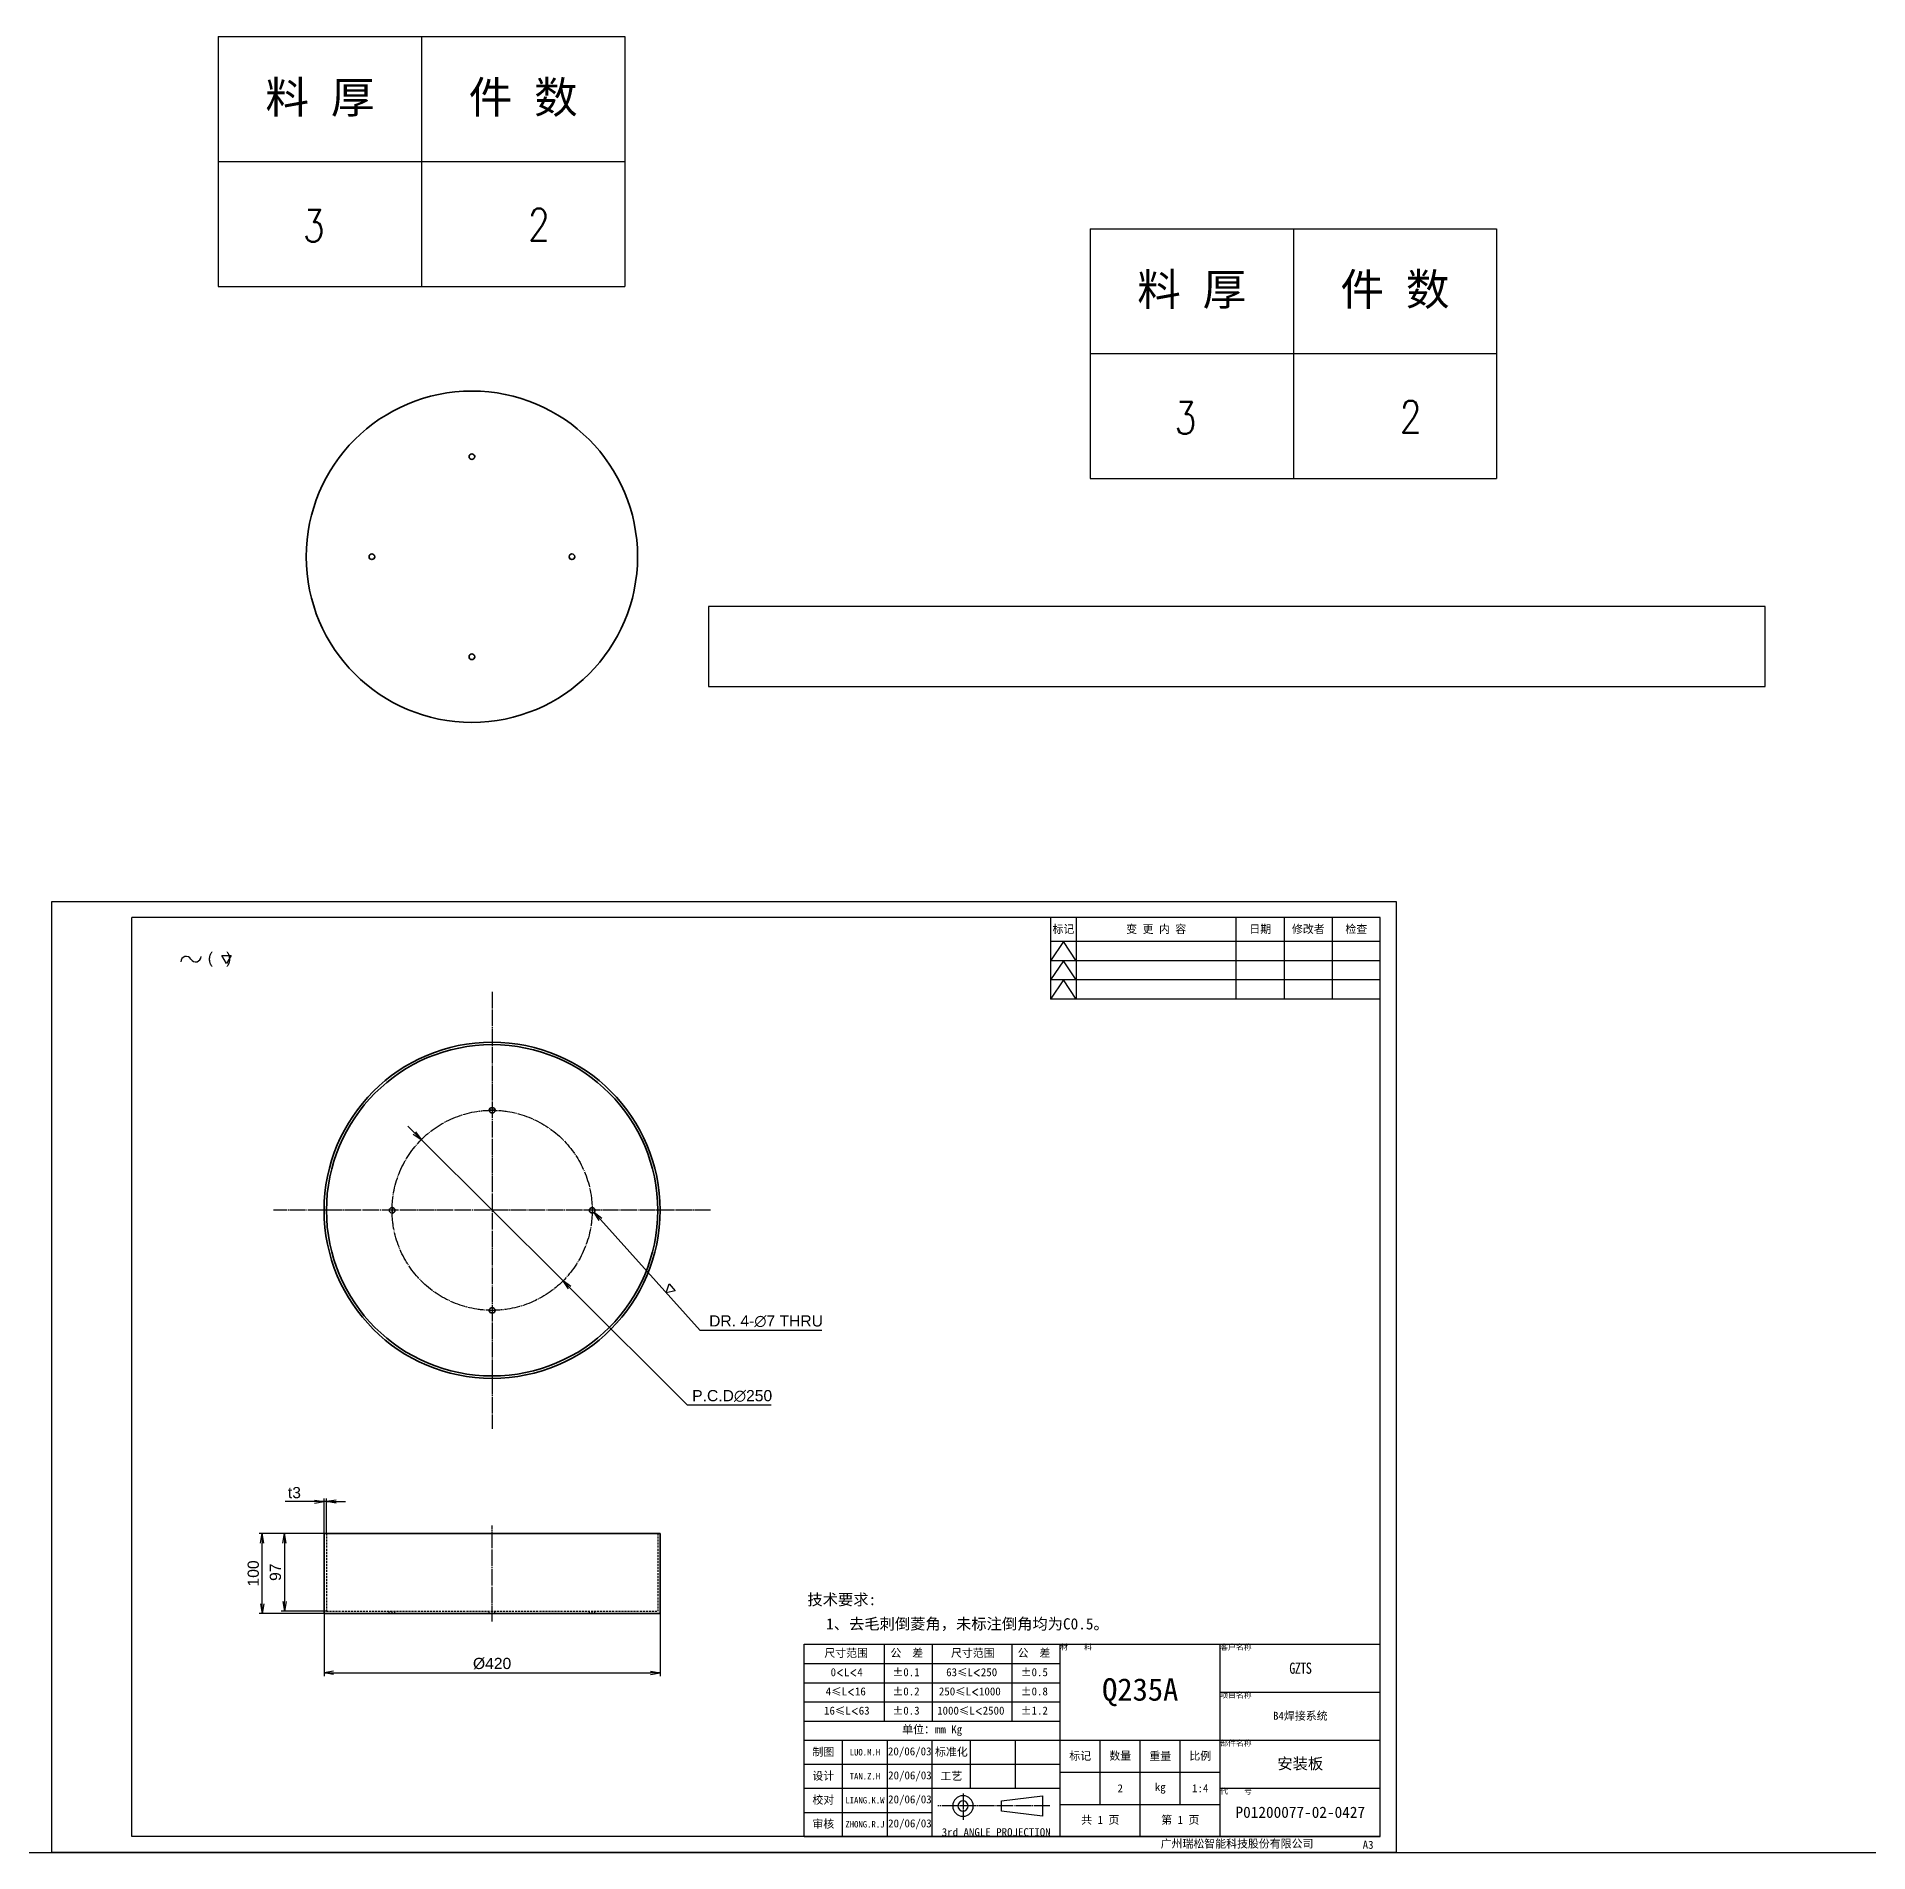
# Model space of a CAD drawing. Header units: millimetres. Extents: x -1727 to 307751, y -105919 to 6637.
# Drawn here: x 24719 to 27008, y -8118 to -5849 of the extents above; entities that cross this region are included whole.
import ezdxf
from ezdxf.enums import TextEntityAlignment as Align

# ---------------------------------------------------------------- set-up
doc = ezdxf.new("R2010")
doc.units = ezdxf.units.MM
doc.linetypes.add('CENTER-HOKUTO', pattern=[23, 20, -1, 1, -1])
doc.linetypes.add('HIDDEN-HOKUTO', pattern=[3.8, 2.5, -1.3])
doc.layers.add('A3', color=7, linetype='Continuous', plot=False)
for name, color, linetype in [('AM_7', 2, 'CENTER-HOKUTO'), ('AM_HID', 1, 'HIDDEN-HOKUTO'), ('AM_VIS', 7, 'Continuous'), ('TITLE_FRAME', 7, 'Continuous'), ('WORD_DIM', 253, 'Continuous')]:
    doc.layers.add(name, color=color, linetype=linetype)
doc.layers.add('SOLID LINE', color=7, linetype='Continuous', lineweight=30)
doc.styles.add('DIM', font='txt.shx', dxfattribs={"width": 0.8, "bigfont": 'bigfont.shx'})
doc.styles.get("Standard").update_dxf_attribs({"font": 'arial.ttf'})
doc.dimstyles.new('RS-1-4', dxfattribs={"dimscale": 4, "dimtxt": 3.5, "dimasz": 3, "dimexe": 1, "dimexo": 0, "dimgap": 1, "dimtad": 3, "dimdsep": 46, "dimtxsty": 'Standard', "dimblk1": 'OPEN', "dimblk2": 'OPEN', "dimsah": 1, "dimcen": 0, "dimclrd": 256, "dimclre": 256, "dimclrt": 3, "dimazin": 2, "dimtfac": 1, "dimtmove": 0, "dimatfit": 3, "dimldrblk": 'OPEN', "dimfxl": 0, "dimtolj": 1, "dimlwd": 25, "dimlwe": 25, "dimarcsym": 0})
doc.dimstyles.new('RS-1-4$3', dxfattribs={"dimscale": 4, "dimtxt": 3.5, "dimasz": 3, "dimexe": 1, "dimexo": 0, "dimgap": 1, "dimtad": 3, "dimtoh": 1, "dimdec": 4, "dimdsep": 46, "dimtxsty": 'Standard', "dimblk1": 'OPEN', "dimblk2": 'OPEN', "dimsah": 1, "dimcen": 0, "dimclrd": 256, "dimclre": 256, "dimclrt": 3, "dimadec": 0, "dimazin": 0, "dimtfac": 1, "dimtdec": 4, "dimtmove": 0, "dimatfit": 3, "dimfxl": 0, "dimtolj": 1, "dimtzin": 0, "dimarcsym": 0})

# ---------------------------------------------------------------- blocks, each defined once
blk = doc.blocks.new('_OPEN')
at = {"color": 0}
for p, q in [((-1, 0.17), (0, 0)), ((-1, -0.17), (0, 0)), ((0, 0), (-1, 0))]:
    blk.add_line(p, q, dxfattribs=at)
blk = doc.blocks.new('*D469')
at = {"layer": 'DEFPOINTS', "color": 0, "linetype": 'Continuous', "ltscale": 12, "transparency": 16777216}
for p in [(25410.5, -7313.3), (25415.2, -7318.5)]:
    blk.add_point(p, dxfattribs=at)
at = {"layer": 'WORD_DIM', "linetype": 'Continuous', "lineweight": 25, "ltscale": 12, "transparency": 16777216}
for p, q in [((25547.7, -7466), (25423.2, -7327.4)), ((25699.8, -7466), (25547.7, -7466))]:
    blk.add_line(p, q, dxfattribs=at)
at = {"layer": 'WORD_DIM', "linetype": 'Continuous', "lineweight": 25, "ltscale": 12, "transparency": 16777216, "xscale": 12, "yscale": 12, "zscale": 12, "rotation": 131.9481156357737}
blk.add_blockref('_OPEN', (25415.2, -7318.5), dxfattribs=at)
at = {"layer": 'WORD_DIM', "color": 3, "linetype": 'Continuous', "ltscale": 12, "transparency": 16777216, "insert": (25630.1, -7454.5), "char_height": 14, "attachment_point": 5}
blk.add_mtext('\\A1;DR. 4-∅7 THRU', dxfattribs=at)
blk = doc.blocks.new('shiage1')
at = {"layer": 'WORD_DIM', "color": 3, "linetype": 'Continuous'}
for p, q in [((0, 0), (-1.44, 2.5)), ((-1.44, 2.5), (1.44, 2.5)), ((1.44, 2.5), (0, 0))]:
    blk.add_line(p, q, dxfattribs=at)
blk = doc.blocks.new('*D470')
at = {"layer": 'DEFPOINTS', "color": 0, "linetype": 'Continuous', "ltscale": 12, "transparency": 16777216}
for p in [(25077.8, -7819.6), (25497.8, -7819.6), (25497.8, -7893.8)]:
    blk.add_point(p, dxfattribs=at)
at = {"layer": 'WORD_DIM', "linetype": 'Continuous', "lineweight": 25, "ltscale": 12, "transparency": 16777216}
for p, q in [((25077.8, -7819.6), (25077.8, -7897.8)), ((25497.8, -7819.6), (25497.8, -7897.8)), ((25089.8, -7893.8), (25485.8, -7893.8))]:
    blk.add_line(p, q, dxfattribs=at)
at = {"layer": 'WORD_DIM', "linetype": 'Continuous', "lineweight": 25, "ltscale": 12, "transparency": 16777216, "xscale": 12, "yscale": 12, "zscale": 12, "rotation": 180}
blk.add_blockref('_OPEN', (25077.8, -7893.8), dxfattribs=at)
at = {"layer": 'WORD_DIM', "linetype": 'Continuous', "lineweight": 25, "ltscale": 12, "transparency": 16777216, "xscale": 12, "yscale": 12, "zscale": 12}
blk.add_blockref('_OPEN', (25497.8, -7893.8), dxfattribs=at)
at = {"layer": 'WORD_DIM', "color": 3, "linetype": 'Continuous', "ltscale": 12, "transparency": 16777216, "insert": (25287.8, -7882.3), "char_height": 14, "attachment_point": 5}
blk.add_mtext('\\A1;%%C420', dxfattribs=at)
blk = doc.blocks.new('*D471')
at = {"layer": 'DEFPOINTS', "color": 0, "linetype": 'Continuous', "ltscale": 12, "transparency": 16777216}
for p in [(25080.8, -7679.9), (25077.8, -7719.6), (25080.8, -7719.6)]:
    blk.add_point(p, dxfattribs=at)
at = {"layer": 'WORD_DIM', "linetype": 'Continuous', "lineweight": 25, "ltscale": 12, "transparency": 16777216}
for p, q in [((25065.8, -7679.9), (25029.3, -7679.9)), ((25077.8, -7719.6), (25077.8, -7675.9)), ((25080.8, -7679.9), (25077.8, -7679.9)), ((25080.8, -7719.6), (25080.8, -7675.9)), ((25092.8, -7679.9), (25104.8, -7679.9))]:
    blk.add_line(p, q, dxfattribs=at)
at = {"layer": 'WORD_DIM', "linetype": 'Continuous', "lineweight": 25, "ltscale": 12, "transparency": 16777216, "xscale": 12, "yscale": 12, "zscale": 12}
blk.add_blockref('_OPEN', (25077.8, -7679.9), dxfattribs=at)
at = {"layer": 'WORD_DIM', "linetype": 'Continuous', "lineweight": 25, "ltscale": 12, "transparency": 16777216, "xscale": 12, "yscale": 12, "zscale": 12, "rotation": 180}
blk.add_blockref('_OPEN', (25080.8, -7679.9), dxfattribs=at)
at = {"layer": 'WORD_DIM', "color": 3, "linetype": 'Continuous', "ltscale": 12, "transparency": 16777216, "insert": (25040.8, -7668.7), "char_height": 14, "attachment_point": 5}
blk.add_mtext('\\A1;t3', dxfattribs=at)
blk = doc.blocks.new('*D472')
at = {"layer": 'DEFPOINTS', "color": 0, "linetype": 'Continuous', "ltscale": 12, "transparency": 16777216}
for p in [(25000.6, -7719.6), (25077.8, -7719.6), (25077.8, -7819.6)]:
    blk.add_point(p, dxfattribs=at)
at = {"layer": 'WORD_DIM', "linetype": 'Continuous', "lineweight": 25, "ltscale": 12, "transparency": 16777216}
for p, q in [((25077.8, -7719.6), (24996.6, -7719.6)), ((25000.6, -7807.6), (25000.6, -7731.6)), ((25077.8, -7819.6), (24996.6, -7819.6))]:
    blk.add_line(p, q, dxfattribs=at)
at = {"layer": 'WORD_DIM', "linetype": 'Continuous', "lineweight": 25, "ltscale": 12, "transparency": 16777216, "xscale": 12, "yscale": 12, "zscale": 12}
for p, rotation in [((25000.6, -7719.6), 90), ((25000.6, -7819.6), 270)]:
    blk.add_blockref('_OPEN', p, dxfattribs=dict(at, rotation=rotation))
at = {"layer": 'WORD_DIM', "color": 3, "linetype": 'Continuous', "ltscale": 12, "transparency": 16777216, "insert": (24989.4, -7769.6), "char_height": 14, "attachment_point": 5, "rotation": 90}
blk.add_mtext('\\A1;100', dxfattribs=at)
blk = doc.blocks.new('*D473')
at = {"layer": 'DEFPOINTS', "color": 0, "linetype": 'Continuous', "ltscale": 12, "transparency": 16777216}
for p in [(25077.8, -7719.6), (25028.3, -7816.6), (25080.8, -7816.6)]:
    blk.add_point(p, dxfattribs=at)
at = {"layer": 'WORD_DIM', "linetype": 'Continuous', "lineweight": 25, "ltscale": 12, "transparency": 16777216}
for p, q in [((25077.8, -7719.6), (25024.3, -7719.6)), ((25028.3, -7731.6), (25028.3, -7804.6)), ((25080.8, -7816.6), (25024.3, -7816.6))]:
    blk.add_line(p, q, dxfattribs=at)
at = {"layer": 'WORD_DIM', "linetype": 'Continuous', "lineweight": 25, "ltscale": 12, "transparency": 16777216, "xscale": 12, "yscale": 12, "zscale": 12}
for p, rotation in [((25028.3, -7719.6), 90), ((25028.3, -7816.6), 270)]:
    blk.add_blockref('_OPEN', p, dxfattribs=dict(at, rotation=rotation))
at = {"layer": 'WORD_DIM', "color": 3, "linetype": 'Continuous', "ltscale": 12, "transparency": 16777216, "insert": (25017.1, -7768.1), "char_height": 14, "attachment_point": 5, "rotation": 90}
blk.add_mtext('\\A1;97', dxfattribs=at)
blk = doc.blocks.new('*D474')
at = {"layer": 'DEFPOINTS', "color": 0, "linetype": 'Continuous', "ltscale": 5, "transparency": 16777216}
for p in [(25199.3, -7227.6), (25376.4, -7404.1)]:
    blk.add_point(p, dxfattribs=at)
at = {"layer": 'WORD_DIM', "linetype": 'Continuous', "lineweight": -2, "ltscale": 5, "transparency": 16777216}
for p, q in [((25190.8, -7219.2), (25182.3, -7210.7)), ((25199.3, -7227.6), (25376.4, -7404.1)), ((25532.1, -7559.4), (25384.9, -7412.6)), ((25636.6, -7559.4), (25532.1, -7559.4))]:
    blk.add_line(p, q, dxfattribs=at)
at = {"layer": 'WORD_DIM', "linetype": 'Continuous', "lineweight": -2, "ltscale": 5, "transparency": 16777216, "xscale": 12, "yscale": 12, "zscale": 12}
for p, rotation in [((25199.3, -7227.6), 315.0909261131033), ((25376.4, -7404.1), 135.0909261131032)]:
    blk.add_blockref('_OPEN', p, dxfattribs=dict(at, rotation=rotation))
at = {"layer": 'WORD_DIM', "color": 3, "linetype": 'Continuous', "ltscale": 5, "transparency": 16777216, "insert": (25587.8, -7547.9), "char_height": 14, "attachment_point": 5}
blk.add_mtext('\\A1;P.C.D∅250', dxfattribs=at)
blk = doc.blocks.new('shiage0')
at = {"layer": 'WORD_DIM', "color": 3, "linetype": 'Continuous'}
for centre, start, end in [((1.69, 0), 30, 180), ((4.61, 1.69), 210, 0)]:
    blk.add_arc(centre, 1.69, start, end, dxfattribs=at)
blk = doc.blocks.new('12')
at = {"layer": 'TITLE_FRAME', "color": 3, "linetype": 'Continuous'}
blk.add_lwpolyline([(20.46, 3.03), (19.01, 5.53), (21.9, 5.53)], close=True, dxfattribs=at)
blk.add_blockref('shiage0', (6.23, 3.56), dxfattribs=at)
blk.add_text('(   )', height=3.5, dxfattribs=at).set_placement((14.64, 3.08))
blk = doc.blocks.new('*T16')
at = {"color": 0, "linetype": 'ByBlock', "lineweight": -2, "transparency": 16777216}
for p, q in [((0, 0), (127, 0)), ((0, 0), (0, -78)), ((63.5, 0), (63.5, -78)), ((127, 0), (127, -78)), ((0, -39), (127, -39)), ((0, -78), (127, -78))]:
    blk.add_line(p, q, dxfattribs=at)
at = {"color": 0, "transparency": 16777216, "char_height": 10, "width": 60.5, "attachment_point": 5}
for s, insert in [('{\\fSimSun|b0|i0|c134|p2;料 厚}', (31.75, -19.5)), ('{\\fSimSun|b0|i0|c134|p2;件 数}', (95.25, -19.5))]:
    blk.add_mtext(s, dxfattribs=dict(at, insert=insert))
blk = doc.blocks.new('拆图参数')
blk.add_blockref('*T16', (-63.5, 78))
at = {"style": 'DIM', "width": 0.8}
blk.add_attdef('6', text='', height=10, dxfattribs=at).set_placement((-37.13, 18.91), align=Align.MIDDLE_LEFT)
blk.add_attdef('1', text='', height=10, dxfattribs=at).set_placement((36.65, 19.27), align=Align.MIDDLE_CENTER)

msp = doc.modelspace()

# ---------------------------------------------------------------- linework, layer by layer
at = {"color": 7, "lineweight": 35}
for p, q in [((25077.83092, -7719.64212), (25077.83092, -7819.64212)), ((25077.83092, -7719.64212), (25497.83092, -7719.64212)), ((25497.83092, -7719.64212), (25497.83092, -7819.64212)), ((25077.83092, -7819.64212), (25497.83092, -7819.64212))]:
    msp.add_line(p, q, dxfattribs=at)
msp.add_line((538.05434, -8118.07641), (39955.55791, -8118.07641))
msp.add_lwpolyline([(25558.36999, -6661.49678), (26878.36999, -6661.49678), (26878.36999, -6561.49678), (25558.36999, -6561.49678)], close=True)
for centre, radius in [((25262.56745, -6499.24642), 207), ((25262.56697, -6374.24642), 3.5), ((25137.56745, -6499.24691), 3.5), ((25387.56745, -6499.24593), 3.5), ((25262.56794, -6624.24642), 3.5), ((25287.8314, -7315.88309), 210), ((25287.8314, -7315.88309), 207), ((25287.83092, -7190.88309), 3.5), ((25162.8314, -7315.88358), 3.5), ((25412.8314, -7315.8826), 3.5), ((25287.83189, -7440.88309), 3.5)]:
    msp.add_circle(centre, radius, dxfattribs=at)
at = {"layer": 'A3', "linetype": 'Continuous'}
msp.add_lwpolyline([(24737.68229, -6930.07642), (26417.68229, -6930.07642), (26417.68229, -8118.07642), (24737.68229, -8118.07642)], close=True, dxfattribs=at)
at = {"layer": 'AM_7'}
for p, q in [((25287.8314, -7042.88309), (25287.8314, -7588.88333)), ((25560.8314, -7315.88309), (25014.8314, -7315.88309)), ((25287.8314, -7829.64212), (25287.83092, -7709.64212))]:
    msp.add_line(p, q, dxfattribs=at)
at = {"layer": 'AM_7', "ltscale": 0.227502}
for p, q in [((25287.83092, -7186.33304), (25287.83092, -7195.43314)), ((25292.38121, -7190.88309), (25283.28111, -7190.88309)), ((25162.8314, -7311.33353), (25162.8314, -7320.43362)), ((25412.8314, -7311.33255), (25412.8314, -7320.43265)), ((25287.83189, -7436.33304), (25287.83189, -7445.43314))]:
    msp.add_line(p, q, dxfattribs=at)
at = {"layer": 'AM_7', "ltscale": 0.22749}
for p, q in [((25167.38121, -7315.88358), (25158.2816, -7315.88358)), ((25417.38121, -7315.8826), (25408.2816, -7315.8826)), ((25292.3817, -7440.88309), (25283.28209, -7440.88309))]:
    msp.add_line(p, q, dxfattribs=at)
at = {"layer": 'AM_7', "ltscale": 0.089999}
for p, q in [((25162.83092, -7819.94217), (25162.83092, -7816.34219)), ((25412.83092, -7819.94217), (25412.83092, -7816.34219))]:
    msp.add_line(p, q, dxfattribs=at)
at = {"layer": 'AM_7'}
msp.add_circle((25287.8314, -7315.88309), 125, dxfattribs=at)
at = {"layer": 'AM_HID'}
for p, q in [((25080.83092, -7719.64212), (25080.83092, -7816.64212)), ((25494.83092, -7719.64212), (25494.83092, -7816.64212)), ((25080.83092, -7816.64212), (25494.83092, -7816.64212))]:
    msp.add_line(p, q, dxfattribs=at)
at = {"layer": 'AM_HID', "ltscale": 0.075}
for p, q in [((25159.33092, -7819.64212), (25159.33092, -7816.64212)), ((25166.33092, -7819.64212), (25166.33092, -7816.64212)), ((25284.33043, -7819.64212), (25284.33043, -7816.64212)), ((25284.3314, -7819.64212), (25284.3314, -7816.64212)), ((25291.33043, -7819.64212), (25291.33043, -7816.64212)), ((25291.3314, -7819.64212), (25291.3314, -7816.64212)), ((25409.33092, -7819.64212), (25409.33092, -7816.64212)), ((25416.33092, -7819.64212), (25416.33092, -7816.64212))]:
    msp.add_line(p, q, dxfattribs=at)
at = {"layer": 'AM_VIS', "linetype": 'Continuous'}
for p, q in [((26397.68229, -6950.07642), (24837.68229, -6950.07642)), ((24837.68229, -8098.07642), (24837.68229, -6950.07642)), ((26397.68229, -8098.07642), (26397.68229, -6950.07642)), ((26397.68229, -8098.07642), (24837.68229, -8098.07642))]:
    msp.add_line(p, q, dxfattribs=at)
at = {"layer": 'TITLE_FRAME', "linetype": 'Continuous'}
for p, q in [((25985.68229, -6950.07642), (25985.68229, -7052.07642)), ((26017.68229, -6950.07642), (26017.68229, -7052.07642)), ((26217.68229, -7052.07642), (26217.68229, -6950.07642)), ((26277.68229, -6950.07642), (26277.68229, -7052.07642)), ((26337.68229, -6950.07642), (26337.68229, -7052.07642)), ((26397.68229, -7052.07642), (26397.68229, -6950.07642)), ((26397.68229, -6980.07642), (25985.68229, -6980.07642)), ((26001.68229, -6980.07642), (25985.68229, -7004.07642)), ((26017.68229, -7004.07642), (26001.68229, -6980.07642)), ((26397.68229, -7004.07642), (25985.68229, -7004.07642)), ((26001.68229, -7004.07642), (25985.68229, -7028.07642)), ((26017.68229, -7028.07642), (26001.68229, -7004.07642)), ((26397.68229, -7028.07642), (25985.68229, -7028.07642)), ((26001.68229, -7028.07642), (25985.68229, -7052.07642)), ((26017.68229, -7052.07642), (26001.68229, -7028.07642)), ((26397.68229, -7052.07642), (25985.68229, -7052.07642)), ((25677.68229, -7858.07642), (26397.68229, -7858.07642)), ((25677.68229, -8098.07642), (25677.68229, -7858.07642)), ((25777.68229, -7858.07642), (25777.68229, -7954.07642)), ((25837.68229, -7858.07642), (25837.68229, -7954.07642)), ((25937.68229, -7954.07642), (25937.68229, -7858.07642)), ((25997.68229, -8098.07642), (25997.68229, -7858.07642)), ((26197.68229, -8098.07642), (26197.68229, -7858.07642)), ((26397.68229, -8098.07642), (26397.68229, -7858.07642)), ((25677.68229, -7882.07642), (25997.68229, -7882.07642)), ((25677.68229, -7906.07642), (25997.68229, -7906.07642)), ((26197.68229, -7918.07642), (26397.68229, -7918.07642)), ((25677.68229, -7930.07642), (25997.68229, -7930.07642)), ((25677.68229, -7954.07642), (25997.68229, -7954.07642)), ((25677.68229, -7978.07642), (26397.68229, -7978.07642)), ((25725.68229, -8098.07642), (25725.68229, -7978.07642)), ((25781.68229, -8098.07642), (25781.68229, -7978.07642)), ((25781.68229, -8098.07642), (25781.68229, -7978.07642)), ((25781.68229, -8098.07642), (25781.68229, -7978.07642)), ((25837.68229, -8098.07642), (25837.68229, -7978.07642)), ((25885.68229, -8038.07642), (25885.68229, -7978.07642)), ((25941.68229, -8038.07642), (25941.68229, -7978.07642)), ((26047.68229, -8058.07642), (26047.68229, -7978.07642)), ((26097.68229, -8098.07642), (26097.68229, -7978.07642)), ((26147.68229, -8058.07642), (26147.68229, -7978.07642)), ((25677.68229, -8008.07642), (25997.68229, -8008.07642)), ((25997.68229, -8018.07642), (26197.68229, -8018.07642)), ((25677.68229, -8038.07642), (25997.68229, -8038.07642)), ((26197.68229, -8038.07642), (26397.68229, -8038.07642)), ((25677.68229, -8068.07642), (25837.68229, -8068.07642)), ((25997.68229, -8058.07642), (26197.68229, -8058.07642)), ((25677.68229, -8098.07642), (26397.68229, -8098.07642)), ((25677.68229, -8098.07642), (26397.68229, -8098.07642))]:
    msp.add_line(p, q, dxfattribs=at)
at = {"layer": 'TITLE_FRAME', "color": 2, "linetype": 'CENTER-HOKUTO'}
for p, q in [((25876.22023, -8044.40275), (25876.22023, -8077.47795)), ((25984.64263, -8060.14675), (25844.61063, -8060.14675))]:
    msp.add_line(p, q, dxfattribs=at)
at = {"layer": 'TITLE_FRAME', "color": 3, "linetype": 'Continuous'}
for p, q in [((25924.22023, -8053.74675), (25975.42023, -8047.34675)), ((25924.22023, -8066.54675), (25924.22023, -8053.74675)), ((25975.42023, -8047.34675), (25975.42023, -8072.94675)), ((25975.42023, -8072.94675), (25924.22023, -8066.54675))]:
    msp.add_line(p, q, dxfattribs=at)
for radius in [12.8, 6.4]:
    msp.add_arc((25876.22023, -8060.14675), radius, 0, 359.98938268, dxfattribs=at)

# ---------------------------------------------------------------- block references
at = {"xscale": 4, "yscale": 4, "zscale": 4}
for p in [(25199.67401, -6161.45593), (26288.99435, -6401.46122)]:
    msp.add_blockref('拆图参数', p, dxfattribs=at).add_auto_attribs({'1': '2', '6': '3'})
at = {"layer": 'WORD_DIM', "color": 3, "linetype": 'Continuous', "ltscale": 5, "xscale": 4, "yscale": 4, "zscale": 4}
msp.add_blockref('12', (24873.97697, -7019.68885), dxfattribs=at)
at = {"layer": 'WORD_DIM', "color": 3, "linetype": 'Continuous', "ltscale": 12, "xscale": 3.999999999999016, "yscale": 3.999999999999016, "zscale": 3.999999999999016, "rotation": 311.9481156357787}
msp.add_blockref('shiage1', (25505.3299, -7418.79926), dxfattribs=at)

# ---------------------------------------------------------------- texts
at = {"layer": 'SOLID LINE', "ltscale": 0.5}
for s, insert, char_height, width, attachment_point in [('\\pt60;{\\fSimHei|b0|i0|c134|p2;\\C3;标记}', (26001.68229, -6965.07642), 10, 32, 5), ('\\pt60;{\\fSimHei|b0|i0|c134|p2;\\C3;变 更 内 容}', (26117.68229, -6965.07642), 10, 200, 5), ('\\pt60;{\\fSimHei|b0|i0|c134|p2;\\C3;修改者}', (26307.68229, -6965.07642), 10, 60, 5), ('\\pt60;{\\fSimHei|b0|i0|c134|p2;\\C3;检查}', (26367.68229, -6965.07642), 10, 60, 5), ('\\pt60;{\\fSimHei|b0|i0|c134|p2;\\C3;日期}', (26247.68229, -6965.07642), 10, 60, 5), ('\\pt84;{\\fSimHei|b0|i0|c134|p2;\\C3;技术要求:}', (25681.79601, -7795.23398), 14, 120.242104, 1), ('\\pt84;{\\fSimHei|b0|i0|c134|p2;\\C3;\\P1、去毛刺倒菱角，未标注倒角均为C0.5。}', (25705.19331, -7802.19881), 14, 446.3637409, 1), ('\\pt60;{\\fSimHei|b0|i0|c134|p2;\\C3;尺寸范围}', (25702.96214, -7863.96068), 10, 181.2060754, 1), ('\\pt60;{\\fSimHei|b0|i0|c134|p2;\\C3;公  差}', (25785.57711, -7863.96068), 10, 181.2060754, 1), ('\\pt60;{\\fSimHei|b0|i0|c134|p2;\\C3;尺寸范围}', (25861.15195, -7863.96068), 10, 181.2060754, 1), ('\\pt60;{\\fSimHei|b0|i0|c134|p2;\\C3;公  差}', (25944.50654, -7863.96068), 10, 181.2060754, 1), ('{\\fSimHei|b0|i0|c134|p2;\\C3;材    料}', (25997.68229, -7858.07642), 7, 200, 1), ('\\pt42;{\\fSimHei|b0|i0|c134|p2;\\C3;客户名称}', (26197.68229, -7858.07642), 7, 200, 1), ('\\pt60;{\\fSimHei|b0|i0|c134|p2;\\C3;0\\Fromans,bigfont|c134;\\H0.9583x;<\\fSimHei|b0|i0|c134|p2;\\H1.044x;L\\Fromans,bigfont|c134;\\H0.9583x;<\\fSimHei|b0|i0|c134|p2;\\H1.044x;4}', (25710.80442, -7887.96068), 10, 181.2060754, 1), ('\\pt60;{\\fSimHei|b0|i0|c134|p2;\\C3;%%P0.1}', (25788.01166, -7887.96068), 10, 181.2060754, 1), ('\\pt60;{\\fSimHei|b0|i0|c134|p2;\\C3;63\\H0.9583x;≤\\H1.044x;L\\Fromans,bigfont|c134;\\H0.9579x;<\\fSimHei|b0|i0|c134|p2;\\H1.044x;250}', (25855.21702, -7887.96068), 10, 181.2060754, 1), ('\\pt60;{\\fSimHei|b0|i0|c134|p2;\\C3;%%P0.5}', (25948.29296, -7887.96068), 10, 181.2060754, 1), ('{\\fSimHei|b0|i0|c134|p2;\\W0.8;\\T0.9;\\C3;GZTS}', (26297.68229, -7888.07642), 14, 200, 5), ('\\pt60;{\\fSimHei|b0|i0|c134|p2;\\C3;4\\H0.9583x;≤\\H1.043x;L\\Fromans,bigfont|c134;\\H0.9588x;<\\fSimHei|b0|i0|c134|p2;\\H1.043x;16}', (25704.66835, -7911.96068), 10, 181.2060754, 1), ('\\pt60;{\\fSimHei|b0|i0|c134|p2;\\C3;%%P0.2}', (25788.01166, -7911.96068), 10, 181.2060754, 1), ('\\pt60;{\\fSimHei|b0|i0|c134|p2;\\C3;250\\H0.9583x;≤\\H1.044x;L\\Fromans,bigfont|c134;\\H0.9579x;<\\fSimHei|b0|i0|c134|p2;\\H1.044x;1000}', (25846.08646, -7911.96068), 10, 181.2060754, 1), ('\\pt60;{\\fSimHei|b0|i0|c134|p2;\\C3;%%P0.8}', (25948.29296, -7911.96068), 10, 181.2060754, 1), ('\\pt168;{\\fSimHei|b0|i0|c134|p2;\\C3;Q235A}', (26097.68229, -7918.07642), 28, 200, 5), ('\\pt42;{\\fSimHei|b0|i0|c134|p2;\\C3;项目名称}', (26197.68229, -7918.07642), 7, 200, 1), ('\\pt60;{\\fSimHei|b0|i0|c134|p2;\\C3;16\\H0.9583x;≤\\H1.044x;L\\Fromans,bigfont|c134;\\H0.9579x;<\\fSimHei|b0|i0|c134|p2;\\H1.044x;63}', (25702.60816, -7935.96068), 10, 181.2060754, 1), ('\\pt60;{\\fSimHei|b0|i0|c134|p2;\\C3;%%P0.3}', (25788.01166, -7935.96068), 10, 181.2060754, 1), ('\\pt60;{\\fSimHei|b0|i0|c134|p2;\\C3;%%P1.2}', (25948.29296, -7935.96068), 10, 181.2060754, 1), ('{\\fSimHei|b0|i0|c134|p2;\\C3;B4焊接系统}', (26297.68229, -7948.07642), 10, 200, 5), ('\\pt60;{\\fSimHei|b0|i0|c134|p2;\\C3;单位：mm Kg}', (25837.68229, -7966.07642), 10, 320, 5), ('\\pt60;{\\fSimHei|b0|i0|c134|p2;\\C3;制图}', (25701.68229, -7993.07642), 10, 48, 5), ('\\pt60;{\\fSimHei|b0|i0|c134|p2;\\C3;20/06/03}', (25809.68229, -7993.07642), 10, 56, 5), ('\\pt60;{\\fSimHei|b0|i0|c134|p2;\\C3;标准化}', (25861.68229, -7993.07642), 10, 48, 5), ('\\pt42;{\\fSimHei|b0|i0|c134|p2;\\C3;部件名称}', (26197.68229, -7978.07642), 7, 200, 1), ('\\pt288;{\\fSimHei|b0|i0|c134|p2;\\H0.8x;\\C3;LUO.M.H}', (25753.68229, -7993.07642), 10, 56, 5), ('\\pt60;{\\fSimHei|b0|i0|c134|p2;\\C3;标记}', (26022.68229, -7998.07642), 10, 50, 5), ('\\pt60;{\\fSimHei|b0|i0|c134|p2;\\C3;数量}', (26072.68229, -7998.07642), 10, 50, 5), ('\\pt60;{\\fSimHei|b0|i0|c134|p2;\\C3;重量}', (26122.68229, -7998.07642), 10, 50, 5), ('\\pt60;{\\fSimHei|b0|i0|c134|p2;\\C3;比例}', (26172.68229, -7998.07642), 10, 50, 5), ('{\\fSimHei|b0|i0|c134|p2;\\C3;安装板}', (26297.68229, -8008.07642), 14, 200, 5), ('\\pt60;{\\fSimHei|b0|i0|c134|p2;\\C3;设计}', (25701.68229, -8023.07642), 10, 48, 5), ('\\pt288;{\\fSimHei|b0|i0|c134|p2;\\H0.8x;\\C3;TAN.Z.H}', (25753.68229, -8023.07642), 10, 56, 5), ('\\pt60;{\\fSimHei|b0|i0|c134|p2;\\C3;20/06/03}', (25809.88483, -8023.07642), 10, 55.5949143, 5), ('\\pt60;{\\fSimHei|b0|i0|c134|p2;\\C3;工艺}', (25861.68229, -8023.07642), 10, 48, 5), ('\\pt60;{\\fSimHei|b0|i0|c134|p2;\\C3;2}', (26072.68229, -8038.07642), 10, 50, 5), ('\\pt60;{\\fSimHei|b0|i0|c134|p2;\\C3;kg}', (26122.68229, -8038.07642), 10, 50, 5), ('\\pt60;{\\fSimHei|b0|i0|c134|p2;\\C3;1:4}', (26172.68229, -8038.07642), 10, 50, 5), ('\\pt60;{\\fSimHei|b0|i0|c134|p2;\\C3;校对}', (25701.68229, -8053.07642), 10, 48, 5), ('\\pt288;{\\fSimHei|b0|i0|c134|p2;\\H0.8x;\\C3;LIANG.K.W}', (25753.68229, -8053.07642), 10, 56, 5), ('\\pt60;{\\fSimHei|b0|i0|c134|p2;\\C3;20/06/03}', (25809.88483, -8053.07642), 10, 55.5949143, 5), ('\\pt42;{\\fSimHei|b0|i0|c134|p2;\\C3;代    号}', (26197.68229, -8038.07642), 7, 200, 1), ('\\pt60;{\\fSimHei|b0|i0|c134|p2;\\C3;审核}', (25701.68229, -8083.07642), 10, 48, 5), ('\\pt288;{\\fSimHei|b0|i0|c134|p2;\\H0.8x;\\C3;ZHONG.R.J}', (25753.68229, -8083.07642), 10, 56, 5), ('\\pt60;{\\fSimHei|b0|i0|c134|p2;\\C3;20/06/03}', (25809.88483, -8083.07642), 10, 55.5949143, 5), ('\\pt60;{\\fSimHei|b0|i0|c134|p2;\\C3;共 1 页}', (26047.68229, -8078.07642), 10, 100, 5), ('\\pt60;{\\fSimHei|b0|i0|c134|p2;\\C3;第 1 页}', (26147.68229, -8078.07642), 10, 100, 5), ('{\\fSimHei|b0|i0|c134|p2;\\C3;P01200077-02-0427}', (26297.68229, -8068.07642), 14, 200, 5), ('{\\fSimHei|b0|i0|c134|p2;\\C3;3rd ANGLE PROJECTION}', (25917.68229, -8098.07642), 10, 160, 8), ('\\pt60;{\\fSimHei|b0|i0|c134|p2;\\C3;广州瑞松智能科技股份有限公司}', (26123.15675, -8102.21834), 10, 314.2472326, 1), ('\\pt60;{\\fSimHei|b0|i0|c134|p2;\\C3;A3}', (26375.63777, -8103.66605), 10, 314.2472326, 1)]:
    msp.add_mtext(s, dxfattribs=dict(at, insert=insert, char_height=char_height, width=width, attachment_point=attachment_point))
at = {"layer": 'SOLID LINE', "ltscale": 0.5, "insert": (25843.89166, -7935.96068), "char_height": 10, "width": 181.2060754, "attachment_point": 1, "line_spacing_factor": 0.72}
msp.add_mtext('\\pt60;{\\fSimHei|b0|i0|c134|p2;\\C3;1000\\H0.9583x;≤\\H1.044x;L\\Fromans,bigfont|c134;\\H0.9579x;<\\fSimHei|b0|i0|c134|p2;\\H1.044x;2500}', dxfattribs=at)

# ---------------------------------------------------------------- dimensions: what is measured, and where the dimension line sits
at = {"layer": 'WORD_DIM', "linetype": 'Continuous', "ltscale": 5}
dim = msp.add_diameter_dim_2p(p1=(25199.3029, -7227.63512), p2=(25376.35991, -7404.13105), text='P.C.D<>', dimstyle='RS-1-4$3', dxfattribs=at)
dim.commit()
dim.dimension.update_dxf_attribs({"geometry": '*D474', "text_midpoint": (25587.80753, -7559.41836), "dimtype": 163})
at = {"layer": 'WORD_DIM', "linetype": 'Continuous', "ltscale": 12}
dim = msp.add_diameter_dim_2p(p1=(25410.49278, -7313.27996), p2=(25415.17198, -7318.48621), text='DR. 4-<> THRU', dimstyle='RS-1-4', override={"dimtoh": 1, "dimtofl": 0}, dxfattribs=at)
dim.commit()
dim.dimension.update_dxf_attribs({"geometry": '*D469', "text_midpoint": (25630.14981, -7465.99722), "dimtype": 163})
dim = msp.add_linear_dim(base=(25080.83088, -7679.86822), p1=(25077.83088, -7719.64371), p2=(25080.83088, -7719.64371), text='t<>', dimstyle='RS-1-4', dxfattribs=at)
dim.commit()
dim.dimension.update_dxf_attribs({"geometry": '*D471', "text_midpoint": (25040.83088, -7679.86822), "dimtype": 160})
dim = msp.add_linear_dim(base=(25000.5773, -7719.64371), p1=(25077.83185, -7819.64383), p2=(25077.83088, -7719.64371), angle=90, dimstyle='RS-1-4', override={"dimdec": 0}, dxfattribs=at)
dim.commit()
dim.dimension.update_dxf_attribs({"geometry": '*D472', "text_midpoint": (24989.42928, -7769.64377)})
dim = msp.add_linear_dim(base=(25028.25994, -7816.64371), p1=(25077.83088, -7719.64371), p2=(25080.83185, -7816.64371), angle=90, dimstyle='RS-1-4', dxfattribs=at)
dim.commit()
dim.dimension.update_dxf_attribs({"geometry": '*D473', "text_midpoint": (25017.11192, -7768.14371)})
dim = msp.add_linear_dim(base=(25497.83185, -7893.80762), p1=(25077.83185, -7819.64383), p2=(25497.83185, -7819.64041), text='%%C<>', dimstyle='RS-1-4', dxfattribs=at)
dim.commit()
dim.dimension.update_dxf_attribs({"geometry": '*D470', "text_midpoint": (25287.83185, -7882.26806)})

doc.saveas('drawing.dxf')
